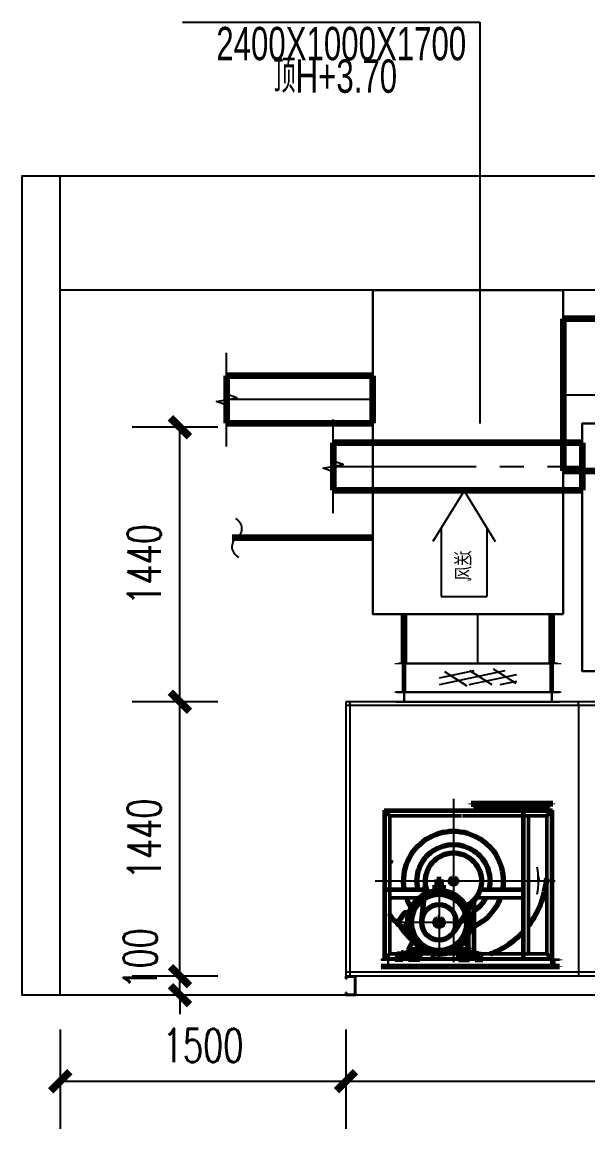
# Model space of a CAD drawing. Extents: x -778003 to -147913, y -2164908 to -814216.
# Drawn here: x -478270 to -475300, y -1298091 to -1292284 of the extents above; entities that cross this region are included whole.
import ezdxf

# ---------------------------------------------------------------- set-up
doc = ezdxf.new("R2010")
doc.units = 0
doc.header["$LTSCALE"] = 1000
doc.header["$MEASUREMENT"] = 0
for name, pattern in [('ACISOTGL', [3, 2, -1]), ('CENTER2', [1.125, 0.75, -0.125, 0.125, -0.125]), ('DASH', [0.35, 0.25, -0.1]), ('EB_DASH', [6, 3, -3]), ('EB_DASHDOT', [39, 30, -3, 3, -3])]:
    doc.linetypes.add(name, pattern=pattern)
doc.layers.get('0').update_dxf_attribs({"linetype": 'CONTINUOUS'})
for name, color, linetype in [('00-风量计算', 6, 'CONTINUOUS'), ('DUCT-回风中心线', 5, 'CENTER2'), ('DUCT-回风管', 6, 'CONTINUOUS'), ('DUCT-新风中心线', 5, 'CENTER2'), ('DUCT-新风标注', 3, 'CONTINUOUS'), ('DUCT-新风法兰', 2, 'CONTINUOUS'), ('DUCT-新风管', 3, 'CONTINUOUS'), ('DUCT-新风管端线', 2, 'CONTINUOUS'), ('DUCT-新风阀门', 7, 'CONTINUOUS'), ('EQ-TH', 7, 'CONTINUOUS'), ('EQ-空气机组', 7, 'CONTINUOUS'), ('H-公共文字', 7, 'CONTINUOUS'), ('PIPE-空冷（热）回水', 2, 'DASH'), ('TH_DIM', 3, 'CONTINUOUS'), ('静压箱', 7, 'CONTINUOUS')]:
    doc.layers.add(name, color=color, linetype=linetype)
for name, color, linetype, lineweight in [('CAXA0', 7, 'CONTINUOUS', 70), ('CAXA1', 1, 'EB_DASHDOT', 25), ('CAXA2', 6, 'EB_DASH', 25), ('CAXA3', 7, 'CONTINUOUS', 25), ('H-DIM-空调', 7, 'CONTINUOUS', 20), ('粗实线层', 7, 'CONTINUOUS', 30)]:
    doc.layers.add(name, color=color, linetype=linetype, lineweight=lineweight)
doc.styles.add('_TCH_DIM_T3', font='SIMPLEX', dxfattribs={"width": 0.705882, "bigfont": 'GBCBIG'})
doc.styles.add('HZF', font='ROS', dxfattribs={"width": 0.8, "bigfont": 'JD'})
doc.styles.get("Standard").update_dxf_attribs({"font": 'ros.shx', "width": 0.75, "bigfont": 'jd.shx'})
doc.dimstyles.new('_TCH_ARCH&&100', dxfattribs={"dimtxt": 297.5, "dimasz": 100, "dimexe": 250, "dimexo": 300, "dimgap": 126.25, "dimtad": 1, "dimdec": 0, "dimzin": 0, "dimdsep": 46, "dimtxsty": '_TCH_DIM_T3', "dimblk": 'ARCHTICK', "dimcen": 0.09, "dimclrt": 7, "dimazin": 2, "dimtfac": 1, "dimtdec": 0, "dimtix": 1, "dimtmove": 2, "dimatfit": 3, "dimfxl": 0, "dimtolj": 1, "dimtzin": 0, "dimarcsym": 0})

# ---------------------------------------------------------------- blocks, each defined once
blk = doc.blocks.new('AirFlow_Up')
at = {"color": 1}
for p, q in [((0, 28.13), (-6.82, 17.04)), ((0, 28.13), (6.82, 17.04)), ((-5, 20), (-5, 5)), ((5, 20), (5, 5)), ((5, 5), (-5, 5)), ((1.14, 5), (0, 5))]:
    blk.add_line(p, q, dxfattribs=at)
blk.add_attdef('FLOWDES', (-1.64, 15.03), '', height=3.5, rotation=270, dxfattribs=at)
blk = doc.blocks.new('A$C393802E7')
at = {"layer": 'CAXA0', "linetype": 'Continuous', "lineweight": 25}
blk.add_hatch(color=0, dxfattribs=at).paths.add_polyline_path([(3900.877, -2216.346), (3882.781, -2286.916), (3900.701, -2288.467)], flags=0)
for p, q in [((2483, -1350), (3683, -1350)), ((2483, -1370), (3683, -1370)), ((3683, -1370), (3683, -1350)), ((3683, -1370), (3683, -1350)), ((3683, -1350), (4883, -1350)), ((3683, -1370), (4883, -1370)), ((4883, -1370), (4883, -1350)), ((4883, -1350), (4883, -2790)), ((4883, -1350), (4903, -1350)), ((4883, -1370), (4903, -1370)), ((4903, -1350), (4903, -2790)), ((3783, -2703.182), (4718.188, -2703.182)), ((3783, -2705.391), (3817.609, -2705.391)), ((3819.818, -2705.391), (4681.37, -2705.391)), ((4681.37, -2705.391), (4681.37, -2737.791)), ((4683.579, -2705.391), (4718.188, -2705.391)), ((4683.579, -2705.391), (4683.579, -2737.791)), ((4718.188, -2703.182), (4718.188, -2705.391)), ((2483, -2770), (3683, -2770)), ((3683, -2770), (3683, -2790)), ((3683, -2770), (4883, -2770)), ((3683, -2770), (3683, -2790)), ((4718.188, -2737.791), (4718.188, -2740)), ((4883, -2770), (4883, -2790)), ((4883, -2770), (4903, -2770)), ((2483, -2790), (3683, -2790)), ((2513, -2790), (4853, -2790)), ((3683, -2790), (4883, -2790)), ((4883, -2790), (4903, -2790)), ((2513, -2890), (4853, -2890))]:
    blk.add_line(p, q)
at = {"linetype": 'ACISOTGL', "ltscale": 80}
for p, q in [((3683, -1370), (3683, -2770)), ((3683, -1370), (3683, -2770)), ((4883, -1370), (4883, -2770))]:
    blk.add_line(p, q, dxfattribs=at)
at = {"lineweight": 70}
for p, q in [((4486.232, -2290.815), (4506.068, -2499.327)), ((4215.552, -2371.192), (4335.246, -2554.962))]:
    blk.add_line(p, q, dxfattribs=at)
at = {"layer": 'CAXA0', "linetype": 'Continuous', "lineweight": 70}
for p, q in [((3817.679, -1887.076), (3817.679, -1883.394)), ((3817.679, -1887.076), (3843.452, -1887.076)), ((3843.452, -1905.486), (3843.452, -1887.076)), ((3843.452, -1905.486), (4220.726, -1905.486)), ((3847.134, -1887.076), (4217.063, -1887.076)), ((4220.726, -1905.661), (4220.743, -1887.252)), ((4246.516, -1887.276), (4220.743, -1887.252)), ((4246.516, -1887.276), (4246.519, -1883.594)), ((4333.804, -2272.553), (4333.804, -2279.18)), ((4333.804, -2272.553), (4344.113, -2272.553)), ((4333.804, -2279.18), (4344.113, -2279.18)), ((4344.113, -2272.553), (4344.113, -2279.18)), ((4408.545, -2483.007), (4420.327, -2483.007)), ((4408.545, -2483.007), (4408.545, -2490.371)), ((4408.545, -2490.371), (4420.327, -2490.371)), ((4420.327, -2483.007), (4420.327, -2490.371)), ((3783, -2703.182), (3783, -2705.391)), ((3817.609, -2705.391), (3817.609, -2737.791)), ((3819.818, -2705.391), (3819.818, -2737.791)), ((3783, -2737.791), (3783, -2740)), ((3817.609, -2737.791), (3783, -2737.791)), ((4718.188, -2740), (3783, -2740)), ((4681.37, -2737.791), (3819.818, -2737.791)), ((4718.188, -2737.791), (4683.579, -2737.791))]:
    blk.add_line(p, q, dxfattribs=at)
at = {"layer": 'CAXA0'}
for p, q in [((3817.679, -1883.394), (4246.52, -1883.394)), ((3847.134, -1919.477), (3847.134, -1883.394)), ((4217.033, -1919.477), (4217.067, -1883.394)), ((4665.32, -2180.36), (4672.533, -2194.789)), ((4392.345, -2312.906), (4436.527, -2312.906)), ((4392.345, -2312.906), (4392.345, -2342.729)), ((4403.391, -2283.451), (4403.391, -2312.906)), ((4403.391, -2283.451), (4425.482, -2283.451)), ((4425.482, -2283.451), (4425.482, -2312.906)), ((4436.527, -2312.906), (4436.527, -2342.729)), ((4574.119, -2463.862), (4585.165, -2457.485)), ((4630.676, -2508.413), (4598.367, -2461.022)), ((4574.119, -2552.226), (4627.138, -2521.616)), ((4580.119, -2508.044), (4598.528, -2539.93)), ((4254.276, -2651.636), (4278.717, -2603.076)), ((4574.596, -2651.636), (4550.156, -2603.076)), ((4217.458, -2668.204), (4217.458, -2679.249)), ((4224.822, -2668.204), (4217.458, -2668.204)), ((4224.822, -2668.204), (4224.822, -2669.677)), ((4228.504, -2669.677), (4224.822, -2669.677)), ((4228.504, -2669.677), (4228.504, -2688.822)), ((4229.256, -2669.046), (4238.134, -2669.046)), ((4254.276, -2673.727), (4254.276, -2651.636)), ((4254.276, -2651.636), (4315.395, -2651.636)), ((4315.395, -2651.636), (4319.813, -2644.048)), ((4315.395, -2673.727), (4315.395, -2651.636)), ((4513.478, -2651.636), (4509.059, -2644.048)), ((4513.478, -2673.727), (4513.478, -2651.636)), ((4513.478, -2651.636), (4574.596, -2651.636)), ((4574.596, -2673.727), (4574.596, -2651.636)), ((4599.617, -2669.046), (4590.739, -2669.046)), ((4600.37, -2669.677), (4600.37, -2688.822)), ((4600.37, -2669.677), (4604.051, -2669.677)), ((4604.051, -2668.204), (4604.051, -2669.677)), ((4604.051, -2668.204), (4611.415, -2668.204)), ((4611.415, -2668.204), (4611.415, -2679.249)), ((4184.322, -2693.977), (4184.322, -2703.181)), ((4196.84, -2693.977), (4184.322, -2693.977)), ((4224.822, -2703.181), (4184.322, -2703.181)), ((4190.038, -2689.801), (4190.038, -2693.977)), ((4203.642, -2693.977), (4190.038, -2693.977)), ((4201.942, -2689.264), (4191.738, -2689.264)), ((4200.522, -2693.977), (4193.158, -2693.977)), ((4193.439, -2689.801), (4193.439, -2693.977)), ((4193.997, -2684.257), (4193.997, -2674.242)), ((4205.042, -2674.242), (4193.997, -2674.242)), ((4205.042, -2684.257), (4193.997, -2684.257)), ((4200.241, -2689.801), (4200.241, -2693.977)), ((4203.642, -2689.801), (4203.642, -2693.977)), ((4205.042, -2685.14), (4205.042, -2673.358)), ((4205.042, -2673.358), (4217.458, -2673.358)), ((4205.042, -2685.14), (4217.458, -2685.14)), ((4217.458, -2686.613), (4210.094, -2693.977)), ((4224.822, -2688.822), (4224.822, -2703.181)), ((4228.504, -2688.822), (4224.822, -2688.822)), ((4228.503, -2686.902), (4228.503, -2671.597)), ((4228.504, -2673.358), (4246.121, -2673.358)), ((4228.504, -2685.14), (4246.121, -2685.14)), ((4238.134, -2674.148), (4229.256, -2674.148)), ((4238.134, -2684.351), (4229.256, -2684.351)), ((4229.256, -2689.453), (4238.134, -2689.453)), ((4238.886, -2686.902), (4238.886, -2671.597)), ((4246.121, -2673.358), (4246.121, -2685.14)), ((4247.752, -2674.989), (4246.121, -2673.358)), ((4247.752, -2683.509), (4246.121, -2685.14)), ((4252.565, -2674.989), (4247.752, -2674.989)), ((4247.752, -2683.509), (4247.752, -2674.989)), ((4252.565, -2683.509), (4247.752, -2683.509)), ((4252.565, -2674.989), (4252.565, -2683.509)), ((4253.908, -2673.727), (4274.158, -2673.727)), ((4253.908, -2673.727), (4253.908, -2703.182)), ((4312.817, -2703.182), (4253.908, -2703.182)), ((4254.276, -2673.727), (4315.395, -2673.727)), ((4256.117, -2675.936), (4274.158, -2675.936)), ((4256.117, -2675.936), (4256.117, -2700.972)), ((4310.608, -2700.972), (4256.117, -2700.972)), ((4270.844, -2673.727), (4270.844, -2675.936)), ((4274.158, -2673.727), (4312.817, -2673.727)), ((4274.158, -2675.936), (4310.608, -2675.936)), ((4277.84, -2673.727), (4277.84, -2675.936)), ((4288.885, -2673.727), (4288.885, -2675.936)), ((4295.881, -2673.727), (4295.881, -2675.936)), ((4310.608, -2675.936), (4310.608, -2700.972)), ((4312.817, -2673.727), (4312.817, -2703.182)), ((4513.478, -2673.727), (4574.596, -2673.727)), ((4554.714, -2673.727), (4516.055, -2673.727)), ((4516.055, -2673.727), (4516.055, -2703.182)), ((4516.055, -2703.182), (4574.965, -2703.182)), ((4554.714, -2675.936), (4518.264, -2675.936)), ((4518.264, -2675.936), (4518.264, -2700.972)), ((4518.264, -2700.972), (4572.755, -2700.972)), ((4523.664, -2673.727), (4574.596, -2673.727)), ((4532.992, -2673.727), (4532.992, -2675.936)), ((4539.987, -2673.727), (4539.987, -2675.936)), ((4551.033, -2673.727), (4551.033, -2675.936)), ((4574.965, -2673.727), (4554.714, -2673.727)), ((4572.755, -2675.936), (4554.714, -2675.936)), ((4558.028, -2673.727), (4558.028, -2675.936)), ((4572.755, -2675.936), (4572.755, -2700.972)), ((4574.965, -2673.727), (4574.965, -2703.182)), ((4576.308, -2674.989), (4576.308, -2683.509)), ((4576.308, -2674.989), (4581.121, -2674.989)), ((4576.308, -2683.509), (4581.121, -2683.509)), ((4581.121, -2674.989), (4582.752, -2673.358)), ((4581.121, -2683.509), (4581.121, -2674.989)), ((4581.121, -2683.509), (4582.752, -2685.14)), ((4582.752, -2673.358), (4582.752, -2685.14)), ((4600.369, -2673.358), (4582.752, -2673.358)), ((4600.369, -2685.14), (4582.752, -2685.14)), ((4589.987, -2686.902), (4589.987, -2671.597)), ((4590.739, -2674.148), (4599.617, -2674.148)), ((4590.739, -2684.351), (4599.617, -2684.351)), ((4599.617, -2689.453), (4590.739, -2689.453)), ((4600.369, -2686.902), (4600.369, -2671.597)), ((4600.37, -2688.822), (4604.051, -2688.822)), ((4603.14, -2689.801), (4603.14, -2693.977)), ((4603.14, -2693.977), (4638.835, -2693.977)), ((4604.051, -2688.822), (4604.051, -2703.181)), ((4604.051, -2703.181), (4644.552, -2703.181)), ((4604.84, -2689.264), (4637.135, -2689.264)), ((4606.26, -2693.977), (4613.624, -2693.977)), ((4606.541, -2689.801), (4606.541, -2693.977)), ((4623.83, -2673.358), (4611.415, -2673.358)), ((4623.83, -2685.14), (4611.415, -2685.14)), ((4611.415, -2686.613), (4618.779, -2693.977)), ((4613.343, -2689.801), (4613.343, -2693.977)), ((4623.83, -2685.14), (4623.83, -2673.358)), ((4623.83, -2674.242), (4634.876, -2674.242)), ((4623.83, -2684.257), (4634.876, -2684.257)), ((4632.033, -2693.977), (4644.552, -2693.977)), ((4634.876, -2684.257), (4634.876, -2674.242)), ((4638.835, -2689.801), (4638.835, -2693.977)), ((4644.552, -2693.977), (4644.552, -2703.181))]:
    blk.add_line(p, q, dxfattribs=at)
at = {"layer": 'CAXA0', "linetype": 'Continuous', "lineweight": 50}
for p, q in [((3819.818, -1919.477), (4701.988, -1919.477)), ((3819.818, -2703.182), (3819.818, -1919.477)), ((3849.273, -1948.931), (3819.818, -1919.477)), ((3824.237, -1923.895), (4697.57, -1923.895)), ((3824.237, -2698.763), (3824.237, -1923.895)), ((3849.273, -1948.931), (3974.456, -1948.931)), ((3849.273, -2673.727), (3849.273, -1948.931)), ((3945.001, -2673.727), (3945.001, -1948.931)), ((3970.038, -2698.763), (3970.038, -1923.895)), ((3974.456, -2698.763), (3974.456, -1923.895)), ((3978.874, -1948.931), (4290.947, -1948.931)), ((4296.838, -1948.931), (4672.533, -1948.931)), ((4672.533, -1948.931), (4701.988, -1919.477)), ((4672.533, -1948.931), (4672.533, -2290.815)), ((4697.57, -1923.895), (4697.57, -2698.763)), ((4701.988, -1919.477), (4701.988, -2703.182)), ((4672.533, -2290.815), (4672.533, -2332.935)), ((3974.456, -2332.935), (4197.836, -2332.935)), ((3974.456, -2338.826), (4199.73, -2338.826)), ((3974.456, -2379.326), (4221.25, -2379.326)), ((4478.186, -2338.826), (4697.57, -2338.826)), ((4480.08, -2332.935), (4697.57, -2332.935)), ((4518.756, -2379.326), (4672.533, -2379.326)), ((4672.533, -2338.826), (4672.533, -2673.727)), ((4228.503, -2698.763), (4228.503, -2388.227)), ((4232.921, -2669.046), (4232.921, -2393.019)), ((4257.958, -2453.589), (4257.958, -2413.813)), ((4257.958, -2673.727), (4257.958, -2562.499)), ((4444.995, -2698.763), (4444.995, -2670.884)), ((4449.414, -2698.763), (4449.414, -2669.993)), ((3849.273, -2673.727), (3819.818, -2703.182)), ((4253.908, -2698.763), (3824.237, -2698.763)), ((3974.456, -2673.727), (3849.273, -2673.727)), ((4205.042, -2673.727), (3978.874, -2673.727)), ((4232.921, -2698.763), (4232.921, -2689.453)), ((4444.995, -2673.727), (4246.489, -2673.727)), ((4516.055, -2698.763), (4312.817, -2698.763)), ((4419.959, -2673.727), (4419.959, -2673.635)), ((4582.384, -2673.727), (4449.414, -2673.727)), ((4604.051, -2698.763), (4574.965, -2698.763)), ((4672.533, -2673.727), (4623.83, -2673.727)), ((4697.57, -2698.763), (4644.552, -2698.763)), ((4672.533, -2673.727), (4701.988, -2703.182))]:
    blk.add_line(p, q, dxfattribs=at)
at = {"layer": 'CAXA0', "linetype": 'EB_DASHDOT', "lineweight": 25}
for p, q in [((3801.409, -2731.388), (3801.409, -2752.42)), ((4700.884, -2731.388), (4700.884, -2752.42))]:
    blk.add_line(p, q, dxfattribs=at)
at = {"layer": 'CAXA0'}
for radius in [165.683, 156.018, 146.353]:
    blk.add_circle((4414.436, -2508.044), radius, dxfattribs=at)
at = {"layer": 'CAXA0', "linetype": 'Continuous', "lineweight": 70}
blk.add_circle((4414.436, -2508.044), 92.046, dxfattribs=at)
for radius, start, end in [(261.411, 350.7276965, 189.2723035), (191.456, 347.290967, 192.709033), (147.274, 335.0773947, 243.242897), (261.411, 199.7910869, 245.0052502), (191.456, 207.5361192, 234.765582), (261.411, 327.9080034, 340.2089131)]:
    blk.add_arc((4338.958, -2290.815), radius, start, end, dxfattribs=at)
at = {"layer": 'CAXA0'}
for centre, radius, start, end in [((4338.958, -2290.815), 16.568, 108.126204, 71.873796), ((4414.436, -2508.044), 22.091, 105.46601, 74.53399), ((4589.997, -2465.855), 9.665, 30, 120), ((4622.306, -2513.246), 9.665, 300, 30), ((4233.204, -2671.597), 4.7, 147.1327678, 212.8672322), ((4234.186, -2671.597), 4.7, 327.1327678, 32.8672322), ((4594.687, -2671.597), 4.7, 147.1327678, 212.8672322), ((4595.669, -2671.597), 4.7, 327.1327678, 32.8672322), ((4191.738, -2692.227), 2.963, 54.9699643, 125.0300357), ((4196.84, -2700.309), 11.046, 72.0660667, 107.9339333), ((4201.942, -2692.227), 2.963, 54.9699643, 125.0300357), ((4213.776, -2690.295), 3.682, 270, 0), ((4246.176, -2679.249), 17.673, 163.2213451, 196.7786549), ((4233.204, -2686.902), 4.7, 147.1327678, 212.8672322), ((4221.213, -2679.249), 17.673, 343.2213451, 16.7786549), ((4234.186, -2686.902), 4.7, 327.1327678, 32.8672322), ((4246.481, -2679.249), 7.427, 0, 35), ((4246.481, -2679.249), 7.427, 325, 0), ((4582.392, -2679.249), 7.427, 145, 180), ((4582.392, -2679.249), 7.427, 180, 215), ((4607.66, -2679.249), 17.673, 163.2213451, 196.7786549), ((4594.687, -2686.902), 4.7, 147.1327678, 212.8672322), ((4582.697, -2679.249), 17.673, 343.2213451, 16.7786549), ((4595.669, -2686.902), 4.7, 327.1327678, 32.8672322), ((4604.84, -2692.227), 2.963, 54.9699643, 125.0300357), ((4609.942, -2700.309), 11.046, 72.0660667, 107.9339333), ((4615.097, -2690.295), 3.682, 180, 270), ((4626.089, -2840.892), 151.628, 85.1779403, 94.8220597)]:
    blk.add_arc(centre, radius, start, end, dxfattribs=at)
blk.add_open_spline([(3850.677, -2290.886), (3850.15, -2286.314), (3849.682, -2281.732), (3849.273, -2277.142)], degree=3, dxfattribs=at)
for points, knots in [([(3945.001, -2525.086), (3943.809, -2523.531), (3917.9, -2489.295), (3873.767, -2410.264), (3853.555, -2323.953), (3849.273, -2277.33)], [0, 0, 0, 0, 7.97821185, 174.88706384, 365.51940596, 365.51940596, 365.51940596, 365.51940596]), ([(4672.533, -2467.401), (4672.18, -2468.242), (4666.273, -2482.152), (4659.538, -2495.704), (4630.416, -2508.032)], [0, 0, 0, 0, 3.71338985, 61.53394438, 61.53394438, 61.53394438, 61.53394438]), ([(4619.446, -2526.057), (4613.305, -2535.526), (4593.011, -2563.872), (4568.713, -2589.083), (4550.84, -2604.436)], [90.19533772, 90.19533772, 90.19533772, 90.19533772, 136.18500222, 232.13343603, 232.13343603, 232.13343603, 232.13343603]), ([(4145.732, -2673.727), (4138.128, -2670.941), (4094.803, -2653.667), (4034.953, -2617.779), (3989.896, -2576.285), (3974.456, -2559.808)], [0, 0, 0, 0, 32.98382978, 189.89537943, 281.88584545, 281.88584545, 281.88584545, 281.88584545])]:
    blk.add_open_spline(points, degree=3, knots=knots, dxfattribs=at)
at = {"layer": 'CAXA1', "linetype": 'EB_DASHDOT', "lineweight": 25}
for p, q in [((4338.958, -1886.918), (4338.958, -2717.341)), ((4338.959, -1859.69), (4338.959, -2710.842)), ((3955.31, -1926.104), (3955.31, -1917.268)), ((4249.858, -1926.104), (4249.858, -1917.268)), ((4544.405, -1926.104), (4544.405, -1917.268)), ((3817.609, -2127.341), (3826.446, -2127.341)), ((4704.197, -2127.341), (4695.361, -2127.341)), ((4716.421, -2290.815), (3804.391, -2290.815)), ((4749.461, -2290.815), (3843.677, -2290.815)), ((4319.55, -2290.815), (4358.367, -2290.815)), ((4338.958, -2310.223), (4338.958, -2271.406)), ((3817.609, -2348.252), (3826.446, -2348.252)), ((4704.197, -2348.252), (4695.361, -2348.252)), ((3817.609, -2569.162), (3826.446, -2569.162)), ((4704.197, -2569.162), (4695.361, -2569.162)), ((4414.436, -2661.209), (4414.436, -2708.336)), ((3955.31, -2696.554), (3955.31, -2705.391)), ((4193.997, -2679.249), (4258.797, -2679.249)), ((4227.751, -2679.249), (4241.095, -2679.249)), ((4249.858, -2696.554), (4249.858, -2705.391)), ((4544.405, -2696.554), (4544.405, -2705.391)), ((4634.876, -2679.249), (4570.076, -2679.249)), ((4601.122, -2679.249), (4587.778, -2679.249))]:
    blk.add_line(p, q, dxfattribs=at)
at = {"layer": 'CAXA1'}
for p, q in [((4414.436, -2281.242), (4414.436, -2675.936)), ((4248.753, -2508.044), (4613.256, -2508.044)), ((4283.363, -2649.427), (4283.363, -2675.936)), ((4283.363, -2656.189), (4283.363, -2684.034)), ((4545.51, -2649.427), (4545.51, -2675.936)), ((4545.51, -2656.189), (4545.51, -2684.034)), ((4196.84, -2688.602), (4196.84, -2708.013)), ((4230.881, -2679.249), (4213.504, -2679.249)), ((4597.992, -2679.249), (4615.369, -2679.249)), ((4632.033, -2688.602), (4632.033, -2708.013))]:
    blk.add_line(p, q, dxfattribs=at)
at = {"layer": 'CAXA2', "linetype": 'EB_DASH', "lineweight": 25}
for p, q in [((3949.419, -1923.895), (3949.419, -1919.477)), ((3961.201, -1923.895), (3961.201, -1919.477)), ((4243.967, -1923.895), (4243.967, -1919.477)), ((4255.749, -1923.895), (4255.749, -1919.477)), ((4538.514, -1923.895), (4538.514, -1919.477)), ((4550.296, -1923.895), (4550.296, -1919.477)), ((3819.818, -2110.405), (3824.237, -2110.405)), ((3819.818, -2133.232), (3824.237, -2133.232)), ((4701.988, -2110.405), (4697.57, -2110.405)), ((4701.988, -2133.232), (4697.57, -2133.232)), ((3819.818, -2342.361), (3824.237, -2342.361)), ((3819.818, -2354.143), (3824.237, -2354.143)), ((4701.988, -2342.361), (4697.57, -2342.361)), ((4701.988, -2354.143), (4697.57, -2354.143)), ((3819.818, -2563.272), (3824.237, -2563.272)), ((3819.818, -2575.053), (3824.237, -2575.053)), ((4701.988, -2563.272), (4697.57, -2563.272)), ((4701.988, -2575.053), (4697.57, -2575.053)), ((3949.419, -2698.763), (3949.419, -2703.182)), ((3961.201, -2698.763), (3961.201, -2703.182)), ((4243.967, -2698.763), (4243.967, -2703.182)), ((4255.749, -2698.763), (4255.749, -2703.182)), ((4538.514, -2698.763), (4538.514, -2703.182)), ((4550.296, -2698.763), (4550.296, -2703.182))]:
    blk.add_line(p, q, dxfattribs=at)
at = {"layer": 'CAXA2', "color": 7, "linetype": 'Continuous', "lineweight": 70}
for p, q in [((4196.84, -2693.977), (4213.776, -2693.977)), ((4217.458, -2679.249), (4217.458, -2690.295)), ((4611.415, -2679.249), (4611.415, -2690.295)), ((4632.033, -2693.977), (4615.097, -2693.977))]:
    blk.add_line(p, q, dxfattribs=at)
at = {"layer": 'CAXA3'}
for p, q in [((4193.997, -2674.242), (4205.042, -2684.257)), ((4193.997, -2684.257), (4205.042, -2674.242)), ((4205.042, -2674.242), (4217.458, -2674.242)), ((4205.042, -2684.257), (4217.458, -2684.257)), ((4228.504, -2674.242), (4247.004, -2674.242)), ((4228.504, -2684.257), (4247.004, -2684.257)), ((4244.795, -2673.358), (4244.795, -2685.14)), ((4247.004, -2674.242), (4247.004, -2684.257)), ((4581.869, -2674.242), (4581.869, -2684.257)), ((4600.369, -2674.242), (4581.869, -2674.242)), ((4600.369, -2684.257), (4581.869, -2684.257)), ((4584.078, -2673.358), (4584.078, -2685.14)), ((4623.83, -2674.242), (4611.415, -2674.242)), ((4623.83, -2684.257), (4611.415, -2684.257)), ((4634.876, -2674.242), (4623.83, -2684.257)), ((4634.876, -2684.257), (4623.83, -2674.242))]:
    blk.add_line(p, q, dxfattribs=at)
at = {"layer": 'CAXA3', "linetype": 'Continuous', "lineweight": 25}
blk.add_arc((4338.958, -2290.815), 444.365, 170.3525837, 189.277866, dxfattribs=at)
at = {"layer": '粗实线层'}
for p, q in [((3783, -1300), (4638, -1300)), ((3823, -1350), (3823, -1300)), ((4598, -1350), (4598, -1300)), ((3783, -1350), (4638, -1350)), ((4853, -2790), (4853, -2890)), ((4853, -2790), (4903, -2790)), ((4856, -2793), (4900, -2793)), ((4856, -2793), (4856, -2887)), ((4900, -2793), (4900, -2805)), ((4900, -2805), (4903, -2805)), ((4903, -2790), (4903, -2805)), ((4853, -2890), (4903, -2890)), ((4856, -2887), (4900, -2887)), ((4900, -2875), (4900, -2887)), ((4900, -2875), (4903, -2875)), ((4903, -2875), (4903, -2890))]:
    blk.add_line(p, q, dxfattribs=at)
at = {"xscale": 24, "yscale": 24, "zscale": 24}
blk.add_blockref('AirFlow_Up', (4283, -918), dxfattribs=at).add_auto_attribs({'FLOWDES': '送风'})
blk = doc.blocks.new('_ArchTick')
at = {"color": 0, "linetype": 'ByBlock', "const_width": 0.4}
blk.add_lwpolyline([(-0.5, -0.5), (0.5, 0.5)], dxfattribs=at)
blk = doc.blocks.new('*D62')
at = {"layer": 'TH_DIM', "color": 0, "lineweight": -2}
for p, q in [((-477441.4, -1297290.1), (-477441.4, -1297190.1)), ((-477243.2, -1297290.1), (-477691.4, -1297290.1)), ((-477441.4, -1297390.1), (-477441.4, -1297290.1)), ((-477243.2, -1297390.1), (-477691.4, -1297390.1)), ((-477441.4, -1297390.1), (-477441.4, -1297490.1))]:
    blk.add_line(p, q, dxfattribs=at)
at = {"layer": 'TH_DIM', "color": 0, "lineweight": -2, "xscale": 100, "yscale": 100, "zscale": 100}
for p, rotation in [((-477441.4, -1297290.1), 270), ((-477441.4, -1297390.1), 90)]:
    blk.add_blockref('_ArchTick', p, dxfattribs=dict(at, rotation=rotation))
at = {"layer": 'TH_DIM', "color": 7, "insert": (-477649.4, -1297197.7), "char_height": 175, "attachment_point": 5, "rotation": 90, "style": '_TCH_DIM_T3'}
blk.add_mtext('\\A1;100', dxfattribs=at)
blk = doc.blocks.new('*D63')
at = {"layer": 'TH_DIM', "color": 0, "lineweight": -2}
for p, q in [((-477243.2, -1295850.1), (-477691.4, -1295850.1)), ((-477441.4, -1297290.1), (-477441.4, -1295850.1)), ((-477243.2, -1297290.1), (-477691.4, -1297290.1))]:
    blk.add_line(p, q, dxfattribs=at)
at = {"layer": 'TH_DIM', "color": 0, "lineweight": -2, "xscale": 100, "yscale": 100, "zscale": 100}
for p, rotation in [((-477441.4, -1295850.1), 90), ((-477441.4, -1297290.1), 270)]:
    blk.add_blockref('_ArchTick', p, dxfattribs=dict(at, rotation=rotation))
at = {"layer": 'TH_DIM', "color": 7, "insert": (-477628.9, -1296570.1), "char_height": 175, "attachment_point": 5, "rotation": 90, "style": '_TCH_DIM_T3'}
blk.add_mtext('\\A1;1440', dxfattribs=at)
blk = doc.blocks.new('*D64')
at = {"layer": 'TH_DIM', "color": 0, "lineweight": -2}
for p, q in [((-477243.2, -1294410.1), (-477691.4, -1294410.1)), ((-477441.4, -1295850.1), (-477441.4, -1294410.1)), ((-477243.2, -1295850.1), (-477691.4, -1295850.1))]:
    blk.add_line(p, q, dxfattribs=at)
at = {"layer": 'TH_DIM', "color": 0, "lineweight": -2, "xscale": 100, "yscale": 100, "zscale": 100}
for p, rotation in [((-477441.4, -1294410.1), 90), ((-477441.4, -1295850.1), 270)]:
    blk.add_blockref('_ArchTick', p, dxfattribs=dict(at, rotation=rotation))
at = {"layer": 'TH_DIM', "color": 7, "insert": (-477628.9, -1295130.1), "char_height": 175, "attachment_point": 5, "rotation": 90, "style": '_TCH_DIM_T3'}
blk.add_mtext('\\A1;1440', dxfattribs=at)
blk = doc.blocks.new('*D65')
at = {"layer": 'TH_DIM', "color": 0, "lineweight": -2}
for p, q in [((-476569.9, -1297570.1), (-476569.9, -1298091.5)), ((-472089.9, -1297570.1), (-472089.9, -1298091.5)), ((-476569.9, -1297841.5), (-472089.9, -1297841.5))]:
    blk.add_line(p, q, dxfattribs=at)
at = {"layer": 'TH_DIM', "color": 0, "lineweight": -2, "xscale": 100, "yscale": 100, "zscale": 100, "rotation": 180}
blk.add_blockref('_ArchTick', (-476569.9, -1297841.5), dxfattribs=at)
at = {"layer": 'TH_DIM', "color": 0, "lineweight": -2, "xscale": 100, "yscale": 100, "zscale": 100}
blk.add_blockref('_ArchTick', (-472089.9, -1297841.5), dxfattribs=at)
at = {"layer": 'TH_DIM', "color": 7, "insert": (-474329.9, -1297654), "char_height": 175, "attachment_point": 5, "style": '_TCH_DIM_T3'}
blk.add_mtext('\\A1;4480', dxfattribs=at)
blk = doc.blocks.new('*D98')
at = {"layer": 'TH_DIM', "color": 0, "lineweight": -2}
for p, q in [((-478069.9, -1297570.1), (-478069.9, -1298091.5)), ((-476569.9, -1297570.1), (-476569.9, -1298091.5)), ((-478069.9, -1297841.5), (-476569.9, -1297841.5))]:
    blk.add_line(p, q, dxfattribs=at)
at = {"layer": 'TH_DIM', "color": 0, "lineweight": -2, "xscale": 100, "yscale": 100, "zscale": 100, "rotation": 180}
blk.add_blockref('_ArchTick', (-478069.9, -1297841.5), dxfattribs=at)
at = {"layer": 'TH_DIM', "color": 0, "lineweight": -2, "xscale": 100, "yscale": 100, "zscale": 100}
blk.add_blockref('_ArchTick', (-476569.9, -1297841.5), dxfattribs=at)
at = {"layer": 'TH_DIM', "color": 7, "insert": (-477319.9, -1297654), "char_height": 175, "attachment_point": 5, "style": '_TCH_DIM_T3'}
blk.add_mtext('\\A1;1500', dxfattribs=at)
blk = doc.blocks.new('$ThvacSys$00000040')
at = {"elevation": 0}
blk.add_lwpolyline([(6.9, -100.6, -0.575183), (0.2, 0, 0.604745), (-10.9, 100.6, 16.924828)], format="xyb", dxfattribs=at)

msp = doc.modelspace()

# ---------------------------------------------------------------- linework, layer by layer
at = {"layer": '00-风量计算', "color": 4}
for points in [[(-469372.9, -1297390.2), (-478269.9, -1297390.2), (-478269.9, -1293090.2), (-469372.9, -1293090.2)], [(-469372.9, -1297390.2), (-478069.9, -1297390.2), (-478069.9, -1293090.2), (-469372.9, -1293090.2)], [(-469372.9, -1293690.2), (-478069.9, -1293690.2), (-478069.9, -1293090.2), (-469372.9, -1293090.2)]]:
    msp.add_lwpolyline(points, close=True, dxfattribs=at)
at = {"layer": 'DUCT-回风中心线'}
msp.add_line((-476637, -1294615.3), (-475330.1, -1294615.3), dxfattribs=at)
at = {"layer": 'DUCT-回风管', "const_width": 35}
for points in [[(-475330.1, -1294490.3), (-476637, -1294490.3)], [(-476637, -1294490.3), (-476637, -1294740.3)], [(-475330.1, -1294740.3), (-475330.1, -1294490.3)], [(-476637, -1294740.3), (-475330.1, -1294740.3)]]:
    msp.add_lwpolyline(points, dxfattribs=at)
at = {"layer": 'DUCT-新风中心线'}
for p, q in [((-476429.7, -1294265.2), (-477196.2, -1294265.2)), ((-475429.7, -1294240.2), (-473170.3, -1294240.2)), ((-475877.4, -1295649.9), (-475877.4, -1295390.3))]:
    msp.add_line(p, q, dxfattribs=at)
at = {"layer": 'DUCT-新风标注'}
for p, q in [((-477427.9, -1292284.4, -2350), (-475867.9, -1292284.4, -2350)), ((-475867.9, -1292284.4, -2350), (-475867.9, -1294390.3))]:
    msp.add_line(p, q, dxfattribs=at)
at = {"layer": 'DUCT-新风法兰'}
for p, q in [((-475429.8, -1294620.2), (-475429.8, -1293760.2)), ((-475459.9, -1295390.2), (-476294.9, -1295390.2)), ((-475459.9, -1295650), (-476294.9, -1295650))]:
    msp.add_line(p, q, dxfattribs=at)
at = {"layer": 'DUCT-新风法兰', "const_width": 7.5}
for points in [[(-475439.9, -1295650), (-476314.9, -1295650)], [(-475439.9, -1295800.2), (-476314.9, -1295800.2)]]:
    msp.add_lwpolyline(points, dxfattribs=at)
at = {"layer": 'DUCT-新风管'}
for points, const_width in [([(-473170.3, -1293840.2), (-475429.7, -1293840.2)], 35), ([(-475429.7, -1293840.2), (-475429.7, -1294640.2)], 35), ([(-476429.7, -1294140.2), (-477196.2, -1294140.2)], 35), ([(-477196.2, -1294140.2), (-477196.2, -1294390.2)], 35), ([(-476429.7, -1294390.2), (-476429.7, -1294140.2)], 35), ([(-477196.2, -1294390.2), (-476429.7, -1294390.2)], 35), ([(-475429.7, -1294640.2), (-473170.3, -1294640.2)], 35), ([(-476264.9, -1295390.3), (-476264.9, -1295649.9)], 35), ([(-475489.9, -1295649.9), (-475489.9, -1295390.3)], 35), ([(-475489.9, -1295800.1), (-475489.9, -1295650.1)], 25)]:
    msp.add_lwpolyline(points, dxfattribs=dict(at, const_width=const_width))
at = {"layer": 'DUCT-新风管', "const_width": 25, "elevation": -2990}
msp.add_lwpolyline([(-476264.9, -1295650.1), (-476264.9, -1295800.1)], dxfattribs=at)
at = {"layer": 'DUCT-新风管端线'}
for p, q in [((-475489.9, -1295390.3), (-476264.9, -1295390.3)), ((-476264.9, -1295649.9), (-475489.9, -1295649.9))]:
    msp.add_line(p, q, dxfattribs=at)
at = {"layer": 'DUCT-新风阀门'}
for p, q in [((-475735.9, -1295687.5), (-476080.6, -1295760.9)), ((-475898.5, -1295687.5), (-476080.6, -1295726.2)), ((-475933.4, -1295768.6), (-476050.8, -1295693.6)), ((-475674.1, -1295708.9), (-475925.4, -1295762.5)), ((-475801.8, -1295762.5), (-475919.2, -1295687.5)), ((-475677.3, -1295753.8), (-475794.7, -1295678.8)), ((-475674.1, -1295743.6), (-475762.8, -1295762.5))]:
    msp.add_line(p, q, dxfattribs=at)
at = {"layer": 'H-DIM-空调'}
msp.add_line((-476264.9, -1295800.1), (-475489.9, -1295800.1, 2990), dxfattribs=at)
at = {"layer": 'H-公共文字'}
for points in [[(-477196.2, -1294510.8), (-477196.2, -1294293.6), (-477248.7, -1294274.5), (-477143.7, -1294256), (-477196.2, -1294237.3), (-477196.2, -1294020.2)], [(-476637, -1294860.8), (-476637, -1294643.6), (-476689.5, -1294624.5), (-476584.5, -1294606), (-476637, -1294587.4), (-476637, -1294370.2)]]:
    msp.add_lwpolyline(points, dxfattribs=at)
at = {"layer": 'PIPE-空冷（热）回水', "linetype": 'DASH', "const_width": 35}
msp.add_lwpolyline([(-477169, -1294990.2), (-476429.7, -1294990.2)], dxfattribs=at)
at = {"layer": '静压箱', "lineweight": 30}
for points in [[(-475429.9, -1295390.2), (-475429.9, -1293690.2), (-476429.7, -1293690.2), (-476429.7, -1295390.2)], [(-474430.1, -1294390.3), (-475330.1, -1294390.3), (-475330.1, -1295690.3), (-474430.1, -1295690.3)]]:
    msp.add_lwpolyline(points, close=True, dxfattribs=at)

# ---------------------------------------------------------------- block references
at = {"layer": 'EQ-TH', "rotation": 180.0000033736822}
msp.add_blockref('$ThvacSys$00000040', (-477143.3, -1294990.3), dxfattribs=at)
at = {"layer": 'EQ-空气机组', "xscale": -1}
msp.add_blockref('A$C393802E7', (-471666.9, -1294500.1), dxfattribs=at)

# ---------------------------------------------------------------- texts
at = {"layer": 'DUCT-新风标注', "style": 'HZF', "width": 0.7}
for s, p in [('2400X1000X1700', (-477250.7, -1292484.4)), ('顶H+3.70', (-476950.7, -1292655.1))]:
    msp.add_text(s, height=175, dxfattribs=at).set_placement(p)

# ---------------------------------------------------------------- dimensions: what is measured, and where the dimension line sits
at = {"layer": 'TH_DIM'}
for p1, p2, distance, text, picture, middle in [((-476943.2, -1295850.1), (-476943.2, -1294410.1), 498.2, '1440', '*D64', (-477628.9, -1295130.1)), ((-476943.2, -1297290.1), (-476943.2, -1295850.1), 498.2, '1440', '*D63', (-477628.9, -1296570.1)), ((-478069.9, -1297270.1), (-476569.9, -1297270.1), -571.4, '1500', '*D98', (-477319.9, -1297654)), ((-476569.9, -1297270.1), (-472089.9, -1297270.1), -571.4, '4480', '*D65', (-474329.9, -1297654))]:
    dim = msp.add_aligned_dim(p1=p1, p2=p2, distance=distance, text=text, dimstyle='_TCH_ARCH&&100', override={"dimtxt": 175, "dimgap": 100}, dxfattribs=at)
    dim.commit()
    dim.dimension.update_dxf_attribs({"geometry": picture, "text_midpoint": middle})
dim = msp.add_linear_dim(base=(-477441.4, -1297290.1), p1=(-476943.2, -1297390.1), p2=(-476943.2, -1297290.1), angle=90, text='100', dimstyle='_TCH_ARCH&&100', override={"dimtxt": 175, "dimgap": 100}, dxfattribs=at)
dim.commit()
dim.dimension.update_dxf_attribs({"geometry": '*D62', "text_midpoint": (-477649.4, -1297197.7), "dimtype": 129})

doc.saveas('drawing.dxf')
